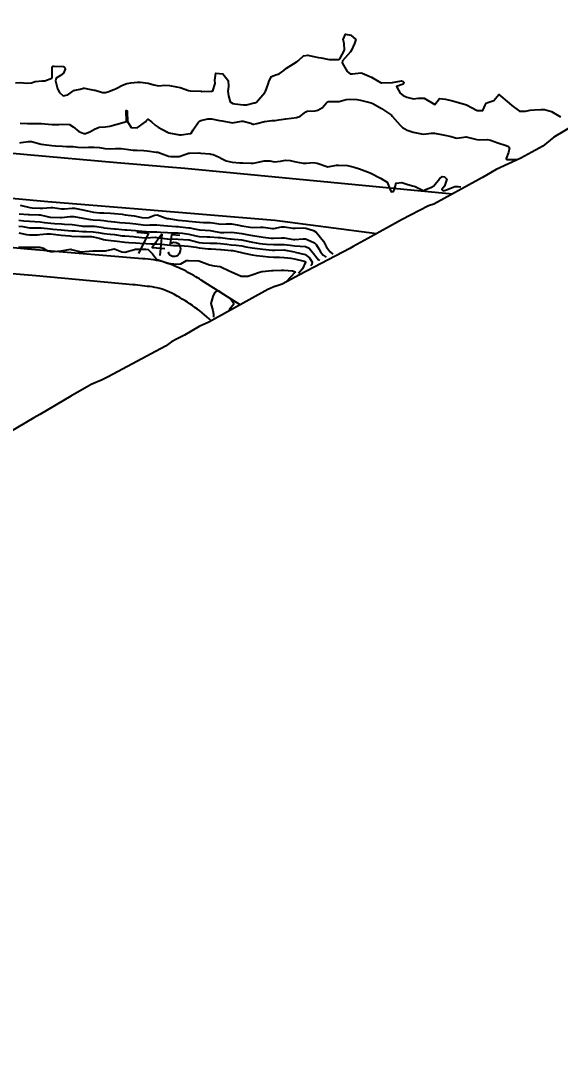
# Model space of a CAD drawing. Header units: metres. Extents: x 318500 to 325275, y 7408834 to 7428799.
# Drawn here: x 322663.9 to 322765.6, y 7417797.8 to 7417991.6 of the extents above; entities that cross this region are included whole.
import ezdxf
from ezdxf.enums import TextEntityAlignment as Align

# ---------------------------------------------------------------- set-up
doc = ezdxf.new("R2010")
doc.units = ezdxf.units.M
doc.header["$MEASUREMENT"] = 0
for name, color, linetype in [('Area', 45, 'Continuous'), ('Cotas', 45, 'Continuous'), ('Curvas de Nivel 1m', 11, 'Continuous'), ('Curvas de Nivel 5m', 15, 'Continuous'), ('Vias Primárias', 230, 'Continuous')]:
    doc.layers.add(name, color=color, linetype=linetype)
doc.styles.add('Style-STANDARD', font='STANDARD.shx')

msp = doc.modelspace()

# ---------------------------------------------------------------- linework, layer by layer
at = {"layer": 'Area'}
msp.add_lwpolyline([(322773.11, 7417974.81), (322764.35, 7417969.64), (322762.26, 7417967.93), (322758.11, 7417965.66), (322753.44, 7417963.56), (322750.92, 7417962.03), (322750.19, 7417961.64), (322741.75, 7417957.04), (322740.74, 7417956.7), (322735.65, 7417954.05), (322729.33, 7417950.58), (322726.52, 7417949.09), (322725.92, 7417948.68), (322716.45, 7417943.71), (322713.17, 7417941.99), (322711.84, 7417941.56), (322711.94, 7417941.61), (322710.49, 7417940.99), (322699.35, 7417934.85), (322697.53, 7417933.99), (322694.76, 7417932.36), (322693.25, 7417931.62), (322692.33, 7417931.13), (322691.19, 7417930.34), (322680.4, 7417924.52), (322679.25, 7417924.01), (322677.19, 7417923.09), (322673.39, 7417920.94), (322667.54, 7417917.44), (322666.41, 7417916.84), (322658.8, 7417912.41)], dxfattribs=at)
at = {"layer": 'Curvas de Nivel 1m', "flags": 128}
for points, elevation in [([(322662.96, 7417979.82), (322663.95, 7417979.94), (322664.96, 7417979.8), (322665.95, 7417979.85), (322666.67, 7417980.07), (322667.95, 7417980.22), (322668.49, 7417980.23), (322669.8, 7417980.75), (322669.85, 7417980.87), (322669.84, 7417982.75), (322669.85, 7417982.89), (322669.99, 7417982.96), (322670.21, 7417982.96), (322671.99, 7417982.92), (322672.15, 7417982.88), (322672.27, 7417982.72), (322672.31, 7417982.39), (322671.97, 7417981.68), (322671.43, 7417981.26), (322670.59, 7417980.74), (322670.47, 7417980.22), (322670.86, 7417978.74), (322671.23, 7417978.03), (322671.92, 7417977.4), (322672.8, 7417977.59), (322673.93, 7417978.4), (322674.13, 7417978.48), (322675.14, 7417978.68), (322675.74, 7417978.86), (322675.93, 7417978.87), (322676.83, 7417978.66), (322677.78, 7417978.49), (322677.93, 7417978.47), (322679.36, 7417978.06), (322679.92, 7417978.02), (322680.36, 7417978.17), (322681.49, 7417978.59), (322681.81, 7417978.71), (322681.93, 7417978.8), (322683.09, 7417979.43), (322683.95, 7417979.7), (322684.65, 7417979.85), (322685.95, 7417979.99), (322686.48, 7417979.99), (322687.95, 7417979.78), (322688.99, 7417979.45), (322689.94, 7417979.28), (322691, 7417979.41), (322691.94, 7417979.36), (322693.27, 7417979.11), (322693.94, 7417978.96), (322695.55, 7417978.41), (322695.87, 7417978.34), (322695.93, 7417978.33), (322697.85, 7417978.29), (322697.93, 7417978.27), (322698.04, 7417978.25), (322699.93, 7417978.28), (322700.13, 7417978.35), (322700.54, 7417979.75), (322700.48, 7417980.34), (322700.67, 7417981.65), (322701.98, 7417981.56), (322703.02, 7417980.3), (322703.08, 7417979.16), (322702.96, 7417978.3), (322703.05, 7417977.43), (322703.4, 7417976.3), (322703.91, 7417975.99), (322704.27, 7417975.92), (322705.9, 7417975.73), (322706.43, 7417975.74), (322707.91, 7417976.07), (322708.04, 7417976.11), (322708.31, 7417976.23), (322709.93, 7417978.04), (322710, 7417978.13), (322710.04, 7417978.21), (322710.53, 7417979.63), (322710.73, 7417980.2), (322711.15, 7417981.02), (322711.98, 7417981.35), (322712.61, 7417981.55), (322713.49, 7417982.17), (322713.99, 7417982.62), (322715.31, 7417983.44), (322716.02, 7417983.89), (322716.16, 7417983.98), (322716.34, 7417984.13), (322717.22, 7417984.93), (322718.03, 7417985.04), (322718.82, 7417984.89), (322720.03, 7417984.64), (322720.49, 7417984.54), (322722.02, 7417984.23), (322723.8, 7417984.26), (322724.02, 7417984.39), (322724.94, 7417986.02), (322724.83, 7417987.25), (322724.65, 7417988.02), (322725.12, 7417988.98), (322726.08, 7417988.83), (322727.04, 7417987.99), (322726.79, 7417987.26), (322726.21, 7417986), (322726.04, 7417985.69), (322724.52, 7417984.02), (322724.45, 7417983.59), (322725.42, 7417982.01), (322725.98, 7417981.55), (322726.44, 7417981.54), (322727.99, 7417981.73), (322728.26, 7417981.69), (322729.97, 7417980.92), (322731.7, 7417979.92), (322731.88, 7417979.84), (322731.96, 7417979.82), (322733.96, 7417979.89), (322735.62, 7417980.21), (322735.96, 7417980.13), (322736.16, 7417979.87), (322735.96, 7417979.62), (322734.7, 7417979.13), (322735.4, 7417977.88), (322735.93, 7417977.47), (322736.64, 7417977.14), (322737.93, 7417976.87), (322738.81, 7417976.94), (322739.93, 7417976.95), (322741.91, 7417975.79), (322742.78, 7417976.92), (322743.93, 7417976.79), (322745.22, 7417976.44), (322745.92, 7417976.25), (322747.91, 7417975.71), (322749.89, 7417974.64), (322750.94, 7417974.62), (322751.39, 7417975.66), (322751.56, 7417976.01), (322751.92, 7417976.15), (322753.02, 7417976.54), (322753.94, 7417977.63), (322755.92, 7417976.04), (322756.43, 7417975.59), (322757.89, 7417974.54), (322758.97, 7417974.49), (322759.9, 7417974.74), (322760.66, 7417974.78), (322761.9, 7417974.83), (322762.57, 7417974.84), (322763.89, 7417974.44), (322765.61, 7417973.47)], 738), ([(322663.84, 7417972.24), (322665.22, 7417972.19), (322665.84, 7417972.18), (322667.28, 7417972.21), (322667.84, 7417972.19), (322668.5, 7417972.11), (322669.84, 7417972), (322671.14, 7417972.03), (322671.84, 7417972.07), (322673.14, 7417971.99), (322673.84, 7417971.6), (322674.89, 7417970.68), (322675.82, 7417970.32), (322676.17, 7417970.32), (322676.98, 7417970.65), (322677.84, 7417971.15), (322678.69, 7417971.48), (322679.84, 7417971.57), (322680.74, 7417971.7), (322681.84, 7417972.02), (322683.85, 7417972.56), (322683.77, 7417974.56), (322683.81, 7417974.63), (322683.88, 7417974.66), (322683.98, 7417974.56), (322684, 7417974.43), (322684.06, 7417972.56), (322684.72, 7417971.43), (322685.84, 7417971.39), (322687.47, 7417972.51), (322687.63, 7417972.74), (322687.86, 7417973.01), (322688.54, 7417972.5), (322689.23, 7417971.88), (322689.84, 7417971.53), (322690.5, 7417971.13), (322691.83, 7417970.45), (322693.82, 7417970.08), (322694.17, 7417970.08), (322695.83, 7417970.3), (322695.91, 7417970.32), (322696.04, 7417970.4), (322696.44, 7417970.99), (322697.37, 7417972.38), (322697.6, 7417972.63), (322697.86, 7417972.76), (322699.16, 7417973.06), (322699.86, 7417973.08), (322701.39, 7417972.79), (322701.86, 7417972.69), (322703.81, 7417972.33), (322703.85, 7417972.33), (322705.49, 7417972.64), (322705.86, 7417972.63), (322707.27, 7417972.25), (322707.68, 7417972.07), (322707.85, 7417972.07), (322708.39, 7417972.23), (322709.86, 7417972.56), (322711.31, 7417972.75), (322711.87, 7417972.79), (322712.57, 7417972.89), (322713.87, 7417973.1), (322714.95, 7417973.22), (322715.87, 7417973.34), (322716.47, 7417973.52), (322717.29, 7417974.12), (322717.6, 7417974.39), (322717.89, 7417974.49), (322719.39, 7417974.59), (322719.89, 7417974.68), (322720.77, 7417975.2), (322721.49, 7417976.06), (322721.69, 7417976.28), (322721.91, 7417976.34), (322723.64, 7417976.31), (322723.91, 7417976.35), (322725.24, 7417976.69), (322725.92, 7417976.76), (322727.21, 7417976.69), (322727.92, 7417976.58), (322729.7, 7417976.16), (322729.91, 7417976.1), (322730.27, 7417975.94), (322731.9, 7417975.02), (322733.57, 7417973.89), (322733.73, 7417973.75), (322733.88, 7417973.59), (322735.38, 7417971.87), (322735.85, 7417971.44), (322736.73, 7417970.97), (322737.84, 7417970.58), (322739.42, 7417970.23), (322739.84, 7417970.21), (322741.25, 7417970.38), (322741.84, 7417970.38), (322743.52, 7417970.08), (322743.83, 7417970.02), (322744.97, 7417969.74), (322745.83, 7417969.48), (322746.09, 7417969.46), (322747.83, 7417969.71), (322749.82, 7417969.22), (322750.34, 7417969.15), (322751.82, 7417969.17), (322752.41, 7417969.06), (322753.81, 7417968.55), (322755.37, 7417968.04), (322755.8, 7417967.88), (322755.96, 7417967.6), (322755.79, 7417966.77), (322755.34, 7417965.61), (322755.49, 7417965.46), (322757.36, 7417965.44), (322757.5, 7417965.43)], 739), ([(322663.86, 7417956.82), (322665.63, 7417956.4), (322666.07, 7417956.36), (322667.63, 7417956.3), (322668.11, 7417956.28), (322669.63, 7417956.41), (322669.99, 7417956.39), (322671.63, 7417956.17), (322672.17, 7417956.17), (322673.63, 7417956.3), (322674.04, 7417956.28), (322675.63, 7417955.99), (322676.51, 7417955.78), (322677.62, 7417955.51), (322678.84, 7417955.41), (322679.62, 7417955.4), (322680.87, 7417955.35), (322681.62, 7417955.3), (322683.07, 7417955.12), (322683.62, 7417955.04), (322685.31, 7417954.84), (322685.61, 7417954.78), (322686.73, 7417954.52), (322687.61, 7417954.43), (322688.04, 7417954.5), (322689.12, 7417954.98), (322689.62, 7417954.99), (322691.16, 7417954.46), (322691.5, 7417954.34), (322691.61, 7417954.33), (322691.75, 7417954.31), (322693.61, 7417954.03), (322695.08, 7417953.89), (322695.6, 7417953.85), (322696.93, 7417953.71), (322697.6, 7417953.62), (322698.39, 7417953.58), (322699.61, 7417953.58), (322700.52, 7417953.43), (322701.6, 7417953.24), (322702.61, 7417953.3), (322703.61, 7417953.33), (322704.73, 7417953.15), (322705.6, 7417952.96), (322707.16, 7417952.68), (322707.6, 7417952.66), (322709.1, 7417952.72), (322709.6, 7417952.69), (322711.33, 7417952.45), (322711.59, 7417952.46), (322713.02, 7417952.75), (322713.6, 7417952.77), (322715.2, 7417952.53), (322715.6, 7417952.5), (322717.16, 7417952.55), (322717.6, 7417952.5), (322719.08, 7417952.09), (322719.58, 7417951.73), (322720.94, 7417950.06), (322721.17, 7417949.67), (322721.55, 7417948.95), (322722.2, 7417948.04), (322722.72, 7417947.64)], 741), ([(322663.62, 7417955.21), (322665.34, 7417955.08), (322665.61, 7417955.06), (322667.36, 7417955.03), (322667.61, 7417955.01), (322668.67, 7417954.76), (322669.44, 7417954.58), (322669.61, 7417954.56), (322671.42, 7417954.53), (322671.61, 7417954.54), (322673.27, 7417954.7), (322673.57, 7417954.73), (322673.61, 7417954.73), (322673.93, 7417954.69), (322675.61, 7417954.39), (322677.09, 7417954.13), (322677.6, 7417954.09), (322678.99, 7417954), (322679.6, 7417953.94), (322680.37, 7417953.84), (322681.6, 7417953.7), (322682.61, 7417953.58), (322683.6, 7417953.5), (322684.48, 7417953.43), (322685.6, 7417953.32), (322687, 7417953.12), (322687.6, 7417953.09), (322688.23, 7417953.14), (322689.6, 7417953.14), (322690.2, 7417953.07), (322691.59, 7417952.94), (322693.18, 7417952.85), (322693.59, 7417952.81), (322693.94, 7417952.77), (322695.59, 7417952.59), (322695.76, 7417952.57), (322696.67, 7417952.38), (322697.59, 7417952.21), (322697.76, 7417952.19), (322699.59, 7417952.05), (322699.92, 7417952.01), (322701.58, 7417951.72), (322702.21, 7417951.68), (322703.58, 7417951.73), (322704.16, 7417951.71), (322705.58, 7417951.49), (322706.51, 7417951.32), (322707.57, 7417951.13), (322708.87, 7417950.92), (322709.57, 7417950.84), (322711.11, 7417950.65), (322711.57, 7417950.63), (322713.03, 7417950.7), (322713.57, 7417950.69), (322715.32, 7417950.38), (322715.56, 7417950.36), (322717.15, 7417950.53), (322717.57, 7417950.48), (322718.6, 7417950.09), (322719.23, 7417949.76), (322719.55, 7417949.44), (322720.08, 7417948.6), (322720.4, 7417948.07), (322720.92, 7417947.45), (322721.47, 7417947.03)], 742), ([(322663.59, 7417952.92), (322664.35, 7417952.81), (322665.59, 7417952.57), (322665.83, 7417952.55), (322667.59, 7417952.56), (322667.8, 7417952.55), (322669.58, 7417952.39), (322669.97, 7417952.35), (322671.58, 7417952.17), (322672.18, 7417952.11), (322673.58, 7417952.04), (322674.27, 7417952), (322675.58, 7417951.91), (322676.35, 7417951.88), (322677.58, 7417951.82), (322678.52, 7417951.69), (322679.57, 7417951.53), (322680.77, 7417951.4), (322681.57, 7417951.3), (322683.04, 7417951.1), (322683.57, 7417951.04), (322685.16, 7417950.94), (322685.57, 7417950.91), (322687.36, 7417950.72), (322687.56, 7417950.71), (322689.26, 7417950.79), (322689.56, 7417950.78), (322691.52, 7417950.49), (322691.56, 7417950.49), (322693.56, 7417950.43), (322695.56, 7417950.34), (322695.63, 7417950.32), (322697.55, 7417949.82), (322698.18, 7417949.74), (322699.55, 7417949.71), (322700.9, 7417949.67), (322701.55, 7417949.62), (322702.74, 7417949.49), (322703.55, 7417949.4), (322704.54, 7417949.29), (322705.55, 7417949.16), (322706.32, 7417949.03), (322707.55, 7417948.8), (322708.04, 7417948.73), (322709.54, 7417948.57), (322711.33, 7417948.4), (322711.54, 7417948.39), (322711.74, 7417948.39), (322713.54, 7417948.41), (322713.78, 7417948.39), (322715.09, 7417948.14), (322715.54, 7417948.04), (322715.65, 7417948.02), (322717.53, 7417947.55), (322718.34, 7417946.91), (322718.81, 7417946.09), (322718.74, 7417945.71), (322718.51, 7417945.43)], 744), ([(322663.6, 7417954), (322664.52, 7417953.89), (322665.6, 7417953.81), (322666.6, 7417953.79), (322667.6, 7417953.73), (322668.45, 7417953.61), (322669.6, 7417953.47), (322670.28, 7417953.42), (322671.6, 7417953.31), (322672.17, 7417953.29), (322673.6, 7417953.19), (322675.3, 7417952.97), (322675.59, 7417952.92), (322675.82, 7417952.9), (322677.59, 7417952.89), (322677.82, 7417952.87), (322679.51, 7417952.61), (322679.59, 7417952.6), (322681.59, 7417952.38), (322681.81, 7417952.36), (322683.58, 7417952.22), (322683.94, 7417952.2), (322685.58, 7417952.08), (322686.08, 7417952.03), (322687.58, 7417951.86), (322688.24, 7417951.84), (322689.58, 7417951.82), (322690.28, 7417951.77), (322691.58, 7417951.68), (322692.37, 7417951.65), (322693.58, 7417951.61), (322694.43, 7417951.56), (322695.57, 7417951.39), (322696.89, 7417951.06), (322697.57, 7417950.94), (322699.04, 7417950.88), (322699.57, 7417950.86), (322701.12, 7417950.78), (322701.57, 7417950.73), (322703.33, 7417950.53), (322703.56, 7417950.51), (322705.51, 7417950.33), (322705.56, 7417950.32), (322705.8, 7417950.27), (322707.27, 7417949.96), (322707.56, 7417949.9), (322708.99, 7417949.66), (322709.55, 7417949.59), (322710.23, 7417949.53), (322711.55, 7417949.44), (322712.82, 7417949.44), (322713.55, 7417949.42), (322714.7, 7417949.3), (322715.55, 7417949.18), (322716.56, 7417949.11), (322717.55, 7417949.06), (322718.23, 7417948.78), (322718.85, 7417948.09), (322719.14, 7417947.69), (322719.53, 7417947.18), (322720.02, 7417946.58), (322720.21, 7417946.42)], 743), ([(322663.53, 7417948.92), (322665.41, 7417948.92), (322665.53, 7417948.92), (322667.37, 7417948.94), (322667.53, 7417948.93), (322668.17, 7417948.76), (322669.01, 7417948.23), (322669.52, 7417948.11), (322670.14, 7417948.11), (322671.53, 7417948.26), (322673.37, 7417948.54), (322673.53, 7417948.53), (322675.01, 7417948.15), (322675.52, 7417948.09), (322676.04, 7417948.14), (322677.53, 7417948.24), (322679.17, 7417948.26), (322679.53, 7417948.23), (322679.91, 7417948.22), (322681.29, 7417948.59), (322681.51, 7417948.61), (322681.53, 7417948.61), (322681.72, 7417948.59), (322682.99, 7417948.03), (322683.52, 7417948.01), (322685.34, 7417948.53), (322685.52, 7417948.54), (322687.49, 7417948.55), (322687.53, 7417948.55), (322687.92, 7417948.5), (322688.74, 7417947.71), (322689.51, 7417946.68), (322689.64, 7417946.6), (322690, 7417946.47), (322691.5, 7417945.98), (322692.11, 7417945.84), (322693.5, 7417945.72), (322694.12, 7417945.8), (322695.13, 7417946.41), (322695.51, 7417946.44), (322695.56, 7417946.45), (322697.51, 7417946.37), (322699.5, 7417945.6), (322700.38, 7417945.45), (322701.49, 7417945.28), (322703.32, 7417944.45), (322703.48, 7417944.37), (322703.64, 7417944.29), (322705.47, 7417943.47), (322706.73, 7417943.51), (322707.48, 7417943.75), (322708.88, 7417944.22), (322709.36, 7417944.34), (322709.48, 7417944.35), (322711.16, 7417944.52), (322711.49, 7417944.53), (322713.04, 7417944.61), (322713.49, 7417944.61), (322715.15, 7417944.47), (322715.48, 7417944.39), (322715.63, 7417944.27), (322715.56, 7417944.17), (322713.98, 7417942.5)], 746), ([(322703.21, 7417937.21), (322704.05, 7417938.28), (322703.41, 7417939.27), (322701.86, 7417940.31), (322701.43, 7417940.58), (322700.96, 7417940.8), (322700.4, 7417940.34), (322700.09, 7417939.67), (322699.77, 7417938.34), (322700.1, 7417937.05), (322700.25, 7417936.34), (322700.26, 7417935.78)], 746)]:
    msp.add_lwpolyline(points, dxfattribs=dict(at, elevation=elevation))
at = {"layer": 'Curvas de Nivel 5m', "flags": 128}
for points, elevation in [([(322663.8, 7417968.59), (322664.02, 7417968.6), (322665.4, 7417968.81), (322665.77, 7417968.84), (322665.8, 7417968.83), (322665.97, 7417968.8), (322667.79, 7417968.34), (322668.3, 7417968.26), (322669.79, 7417968.07), (322670.51, 7417968.02), (322671.79, 7417967.95), (322672.59, 7417967.9), (322673.79, 7417967.85), (322674.69, 7417967.78), (322675.79, 7417967.7), (322676.73, 7417967.72), (322677.79, 7417967.73), (322678.75, 7417967.66), (322679.78, 7417967.52), (322680.92, 7417967.46), (322681.78, 7417967.51), (322682.87, 7417967.49), (322683.78, 7417967.38), (322685.11, 7417967.21), (322685.78, 7417967.16), (322687.15, 7417967.14), (322687.78, 7417967.08), (322689.42, 7417966.84), (322689.77, 7417966.78), (322690.79, 7417966.46), (322691.48, 7417966.17), (322691.77, 7417966.08), (322692.19, 7417966.02), (322693.77, 7417966.02), (322695.05, 7417966.41), (322695.56, 7417966.62), (322695.77, 7417966.65), (322697.48, 7417966.67), (322697.77, 7417966.65), (322699.64, 7417966.48), (322699.77, 7417966.46), (322700.19, 7417966.34), (322701.33, 7417965.89), (322701.76, 7417965.64), (322702.63, 7417965.18), (322703.76, 7417964.9), (322705.23, 7417964.8), (322705.76, 7417964.8), (322707.28, 7417964.72), (322707.76, 7417964.74), (322708.96, 7417965.02), (322709.76, 7417965.2), (322710.82, 7417965.15), (322711.76, 7417965.02), (322712.84, 7417965.1), (322713.77, 7417965.28), (322714.65, 7417965.26), (322715.76, 7417965.01), (322717.14, 7417964.74), (322717.76, 7417964.74), (322719.01, 7417964.85), (322719.76, 7417964.73), (322721.75, 7417964.05), (322723.39, 7417964.39), (322723.76, 7417964.38), (322725.49, 7417964.27), (322725.75, 7417964.24), (322726.73, 7417963.99), (322727.75, 7417963.65), (322728.21, 7417963.49), (322729.73, 7417962.92), (322731.72, 7417961.92), (322732.97, 7417961.16), (322733.42, 7417959.89), (322733.69, 7417959.37), (322734.16, 7417959.42), (322734.31, 7417959.88), (322734.64, 7417960.96), (322735.71, 7417961.13), (322736.64, 7417960.79), (322737.71, 7417960.47), (322738.2, 7417960.33), (322739.25, 7417959.82), (322739.7, 7417959.58), (322739.9, 7417959.61), (322740.23, 7417959.8), (322741.29, 7417960.21), (322741.71, 7417960.47), (322742.8, 7417961.77), (322743.28, 7417962.21), (322743.73, 7417962.14), (322744.17, 7417961.75), (322743.71, 7417960.39), (322743.26, 7417959.77), (322743.5, 7417959.56), (322744.11, 7417959.75), (322745.71, 7417960.34), (322746.3, 7417960.32), (322746.83, 7417960.28)], 740), ([(322663.57, 7417951.63), (322665.06, 7417951.31), (322665.57, 7417951.25), (322667.08, 7417951.26), (322667.57, 7417951.31), (322668.86, 7417951.46), (322669.57, 7417951.44), (322671.04, 7417951.25), (322671.57, 7417951.19), (322673.22, 7417951.04), (322673.56, 7417951.02), (322675.28, 7417950.96), (322675.56, 7417950.95), (322677.28, 7417950.93), (322677.56, 7417950.9), (322678.71, 7417950.62), (322679.56, 7417950.37), (322679.85, 7417950.31), (322681.55, 7417950.12), (322682.08, 7417950.05), (322683.55, 7417949.85), (322684.31, 7417949.79), (322685.55, 7417949.75), (322686.36, 7417949.71), (322687.55, 7417949.62), (322688.46, 7417949.58), (322689.55, 7417949.57), (322690.53, 7417949.48), (322691.54, 7417949.35), (322692.7, 7417949.28), (322693.54, 7417949.26), (322694.75, 7417949.21), (322695.54, 7417949.14), (322697.01, 7417948.91), (322697.54, 7417948.82), (322699.24, 7417948.65), (322699.54, 7417948.64), (322699.82, 7417948.63), (322701.54, 7417948.48), (322701.69, 7417948.47), (322703.54, 7417948.34), (322703.91, 7417948.29), (322705.53, 7417947.91), (322705.99, 7417947.81), (322707.53, 7417947.5), (322708.37, 7417947.38), (322709.53, 7417947.27), (322710.57, 7417947.15), (322711.52, 7417947.07), (322712.66, 7417947.04), (322713.52, 7417947.01), (322714.79, 7417946.87), (322715.52, 7417946.72), (322717.34, 7417946.28), (322717.51, 7417946.23), (322717.58, 7417946.18), (322717.59, 7417946.11), (322716.98, 7417944.86), (322716.25, 7417943.97)], 745)]:
    msp.add_lwpolyline(points, dxfattribs=dict(at, elevation=elevation))
at = {"layer": 'Vias Primárias'}
for points in [[(323715.64, 7420145.55, 0), (323709.04, 7420132.94)], [(323831.09, 7420001.79, 0), (323833.84, 7420008.44, 0.220888)], [(322871.76, 7418055.65, 0.000002), (322880.94, 7418048.89, -0.018146)], [(322705.26, 7417938.11), (322697.95, 7417942.74, 0.020077), (322695.07, 7417944.4, 0.045072), (322691.08, 7417946.06, 0.072638), (322686.85, 7417946.74), (322665.2, 7417948.59), (322647.92, 7417950.22)], [(322699.83, 7417935.11, 0.065599), (322692.39, 7417940.28, 0.085557), (322688.69, 7417941.45, 0.010661), (322685.05, 7417941.87), (322666.88, 7417943.55), (322638.06, 7417945.95, 0.013464)]]:
    msp.add_lwpolyline(points, format="xyb", dxfattribs=at)
for points in [[(322549.2, 7417988.26), (322576.61, 7417985.19), (322588.73, 7417983.43), (322602.58, 7417980.37), (322609.87, 7417977.93), (322626.31, 7417972.8), (322637.85, 7417968.87), (322640.32, 7417968.63), (322647.24, 7417968.01), (322665.16, 7417966.37), (322682.07, 7417964.86), (322691.74, 7417964.05), (322694.82, 7417963.78), (322745.23, 7417958.94)], [(322651.22, 7417959.13), (322669.03, 7417957.51), (322686.06, 7417956.16), (322711.77, 7417953.99), (322731.01, 7417951.5)]]:
    msp.add_lwpolyline(points, dxfattribs=at)

# ---------------------------------------------------------------- texts
at = {"layer": 'Cotas', "style": 'Style-STANDARD'}
msp.add_text('745', height=4, rotation=355.399, dxfattribs=at).set_placement((322689.86, 7417949.43, 745), align=Align.MIDDLE_CENTER)

doc.saveas('drawing.dxf')
